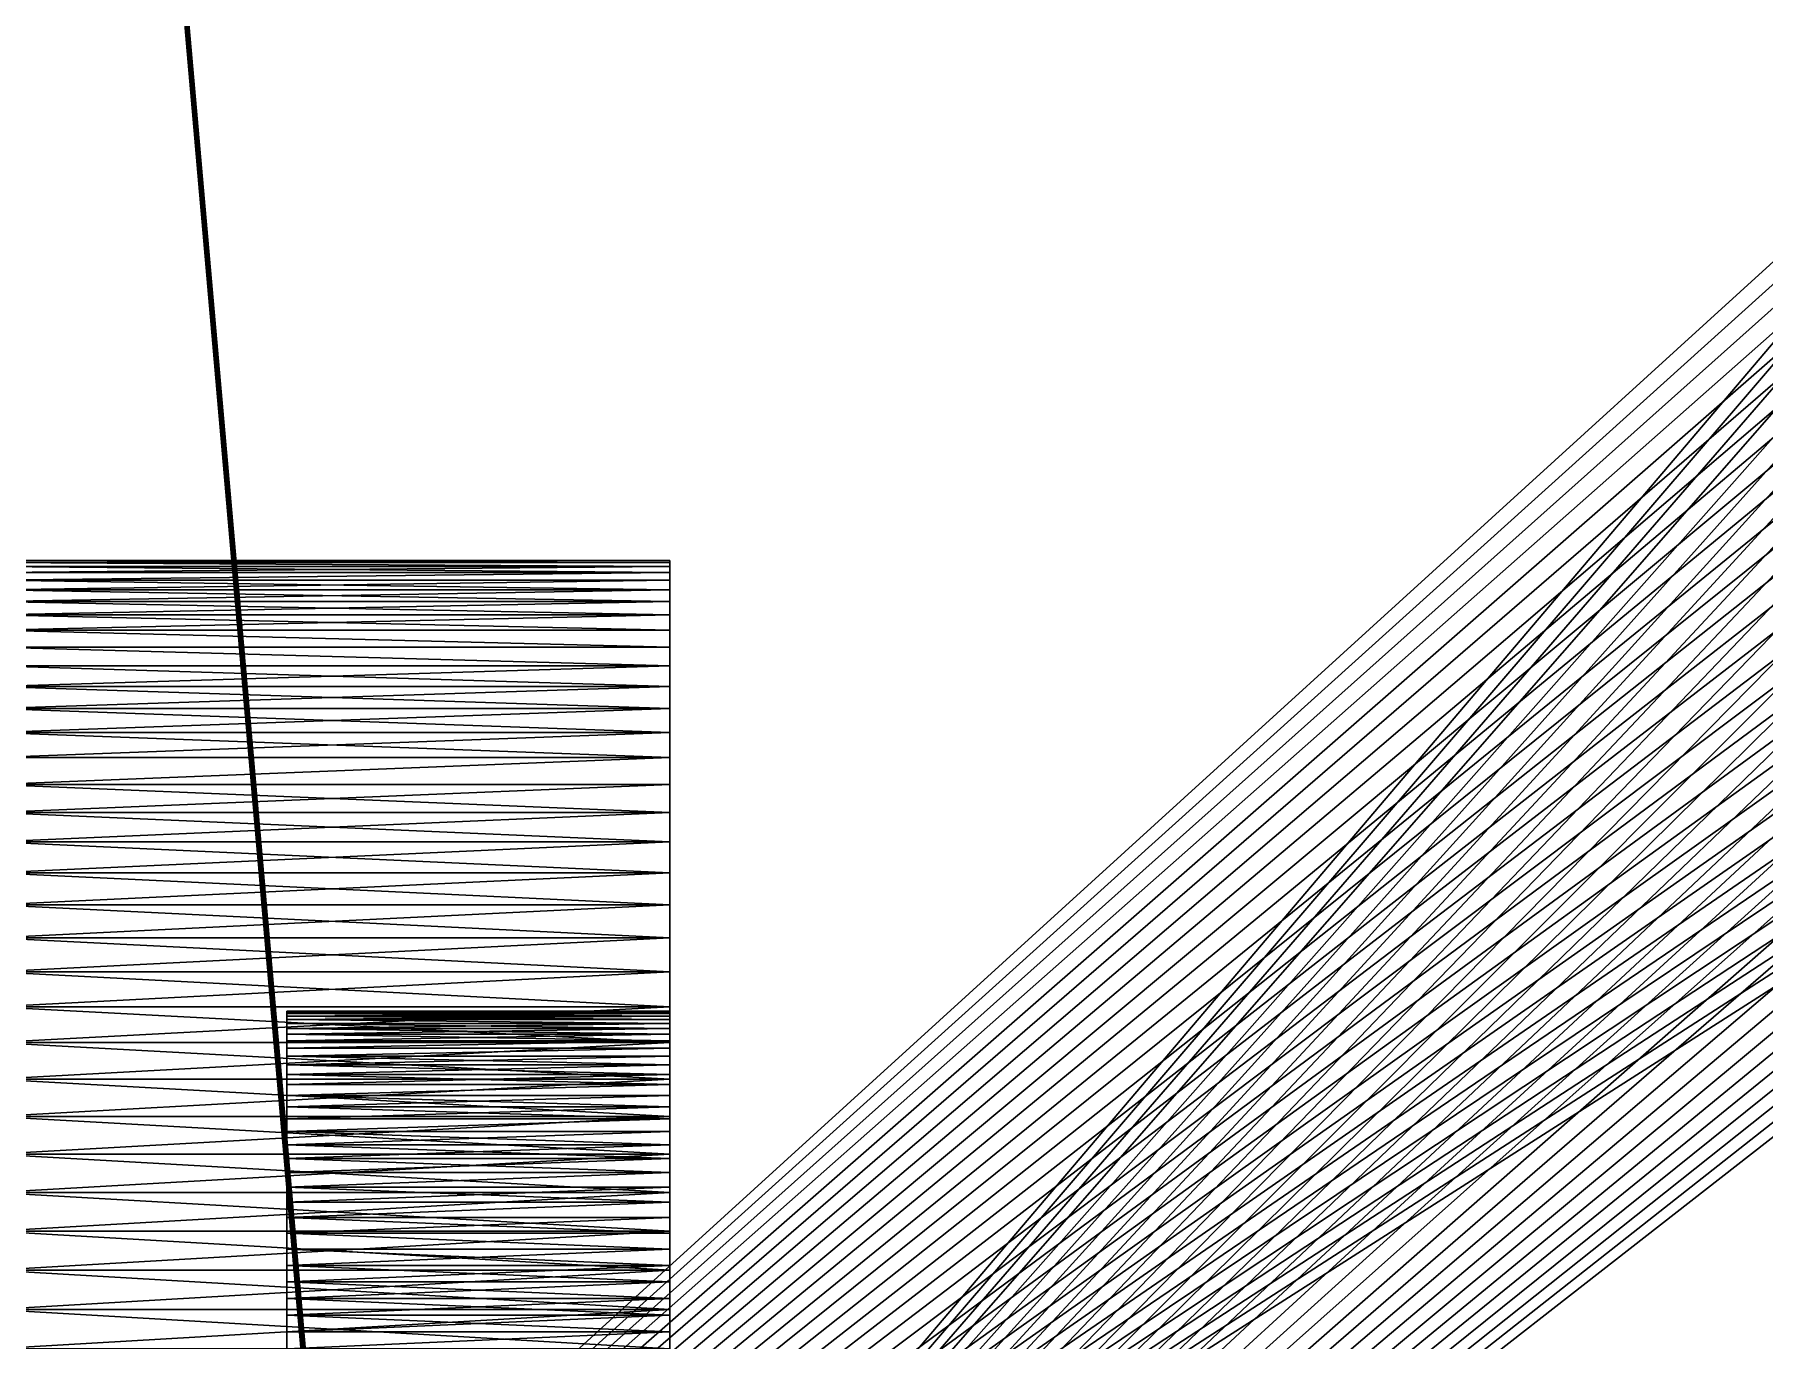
# Model space of a CAD drawing. Header units: millimetres. Extents: x 0 to 520, y -2 to 382.
# Drawn here: x 24.18 to 31.86, y 304.04 to 309.83 of the extents above; entities that cross this region are included whole.
import ezdxf

# ---------------------------------------------------------------- set-up
doc = ezdxf.new("R2010")
doc.units = ezdxf.units.MM

msp = doc.modelspace()

# ---------------------------------------------------------------- linework, layer by layer
at = {"layer": 'BRASS', "color": 52}
for points in [[(509.2, 369.2, 103), (10.8, 369.2, 103), (10.8, 10.8, 103)], [(509.2, 369.2, 103), (10.8, 10.8, 103), (509.2, 10.8, 103)], [(35.3827, 190.3269, 86), (20.5, 359.5, 86), (35.3827, 309.6731, 86)], [(35.3684, 190.2459, 86), (20.5, 359.5, 86), (35.3827, 190.3269, 86)], [(35.3582, 190.1643, 86), (20.5, 359.5, 86), (35.3684, 190.2459, 86)], [(35.3521, 190.0822, 86), (20.5, 359.5, 86), (35.3582, 190.1643, 86)], [(35.3684, 309.7541, 86), (20.5, 359.5, 86), (35.3582, 309.8357, 86)], [(35.3827, 309.6731, 86), (20.5, 359.5, 86), (35.3684, 309.7541, 86)], [(20.5, 20.5, 86), (20.5, 359.5, 86), (35.35, 190, 86)], [(35.35, 190, 86), (20.5, 359.5, 86), (35.3521, 190.0822, 86)]]:
    msp.add_3dface(points, dxfattribs=at)
at = {"layer": 'STEEL', "color": 8}
for points in [[(33.2507, 310.0561, 86), (20, 322, 86), (20, 298, 86)], [(23, 298, 83), (23, 322, 83), (33.2507, 310.0561, 83)], [(33.2507, 310.0561, 86), (20, 298, 86), (33.2507, 309.9439, 86)], [(23, 298, 83), (33.2507, 310.0561, 83), (33.2507, 309.9439, 83)], [(33.2507, 309.9439, 86), (20, 298, 86), (33.2563, 309.8319, 86)], [(23, 298, 83), (33.2507, 309.9439, 83), (33.2563, 309.8319, 83)], [(33.2563, 309.8319, 86), (20, 298, 86), (33.2675, 309.7202, 86)], [(23, 298, 83), (33.2563, 309.8319, 83), (33.2675, 309.7202, 83)], [(33.2675, 309.7202, 86), (20, 298, 86), (33.2842, 309.6093, 86)], [(23, 298, 83), (33.2675, 309.7202, 83), (33.2842, 309.6093, 83)], [(33.2842, 309.6093, 86), (20, 298, 86), (33.3064, 309.4993, 86)], [(23, 298, 83), (33.2842, 309.6093, 83), (33.3064, 309.4993, 83)], [(33.3064, 309.4993, 86), (20, 298, 86), (33.3341, 309.3906, 86)], [(23, 298, 83), (33.3064, 309.4993, 83), (33.3341, 309.3906, 83)], [(33.3341, 309.3906, 86), (20, 298, 86), (33.3672, 309.2834, 86)], [(23, 298, 83), (33.3341, 309.3906, 83), (33.3672, 309.2834, 83)], [(33.3672, 309.2834, 86), (20, 298, 86), (33.4055, 309.178, 86)], [(23, 298, 83), (33.3672, 309.2834, 83), (33.4055, 309.178, 83)], [(33.4055, 309.178, 86), (20, 298, 86), (33.4491, 309.0746, 86)], [(23, 298, 83), (33.4055, 309.178, 83), (33.4491, 309.0746, 83)], [(33.4491, 309.0746, 86), (20, 298, 86), (33.4978, 308.9735, 86)], [(23, 298, 83), (33.4491, 309.0746, 83), (33.4978, 308.9735, 83)], [(33.4978, 308.9735, 86), (20, 298, 86), (33.5514, 308.875, 86)], [(23, 298, 83), (33.4978, 308.9735, 83), (33.5514, 308.875, 83)], [(33.5514, 308.875, 86), (20, 298, 86), (33.6099, 308.7793, 86)], [(23, 298, 83), (33.5514, 308.875, 83), (33.6099, 308.7793, 83)], [(33.6099, 308.7793, 86), (20, 298, 86), (33.6731, 308.6866, 86)], [(23, 298, 83), (33.6099, 308.7793, 83), (33.6731, 308.6866, 83)], [(33.6731, 308.6866, 86), (20, 298, 86), (33.7409, 308.5971, 86)], [(23, 298, 83), (33.6731, 308.6866, 83), (33.7409, 308.5971, 83)], [(33.7409, 308.5971, 86), (20, 298, 86), (33.813, 308.5112, 86)], [(23, 298, 83), (33.7409, 308.5971, 83), (33.813, 308.5112, 83)], [(33.813, 308.5112, 86), (20, 298, 86), (33.8893, 308.429, 86)], [(23, 298, 83), (33.813, 308.5112, 83), (33.8893, 308.429, 83)], [(33.9696, 308.3506, 86), (33.8893, 308.429, 86), (20, 298, 86)], [(33.8893, 308.429, 83), (33.9696, 308.3506, 83), (23, 298, 83)], [(34.0537, 308.2764, 86), (33.9696, 308.3506, 86), (20, 298, 86)], [(33.9696, 308.3506, 83), (34.0537, 308.2764, 83), (23, 298, 83)], [(34.1414, 308.2065, 86), (34.0537, 308.2764, 86), (20, 298, 86)], [(34.2325, 308.141, 86), (34.1414, 308.2065, 86), (20, 298, 86)], [(34.0537, 308.2764, 83), (34.1414, 308.2065, 83), (23, 298, 83)], [(34.1414, 308.2065, 83), (34.2325, 308.141, 83), (23, 298, 83)], [(34.3268, 308.0801, 86), (34.2325, 308.141, 86), (20, 298, 86)], [(34.2325, 308.141, 83), (34.3268, 308.0801, 83), (23, 298, 83)], [(34.4239, 308.024, 86), (34.3268, 308.0801, 86), (20, 298, 86)], [(34.3268, 308.0801, 83), (34.4239, 308.024, 83), (23, 298, 83)], [(34.5238, 307.9728, 86), (34.4239, 308.024, 86), (20, 298, 86)], [(34.4239, 308.024, 83), (34.5238, 307.9728, 83), (23, 298, 83)], [(34.626, 307.9267, 86), (34.5238, 307.9728, 86), (20, 298, 86)], [(34.7305, 307.8857, 86), (34.626, 307.9267, 86), (20, 298, 86)], [(34.5238, 307.9728, 83), (34.626, 307.9267, 83), (23, 298, 83)], [(34.626, 307.9267, 83), (34.7305, 307.8857, 83), (23, 298, 83)], [(34.8368, 307.85, 86), (34.7305, 307.8857, 86), (20, 298, 86)], [(34.9448, 307.8196, 86), (34.8368, 307.85, 86), (20, 298, 86)], [(34.7305, 307.8857, 83), (34.8368, 307.85, 83), (23, 298, 83)], [(34.8368, 307.85, 83), (34.9448, 307.8196, 83), (23, 298, 83)], [(35.0542, 307.7946, 86), (34.9448, 307.8196, 86), (20, 298, 86)], [(35.1647, 307.7751, 86), (35.0542, 307.7946, 86), (20, 298, 86)], [(35.276, 307.7612, 86), (35.1647, 307.7751, 86), (20, 298, 86)], [(48, 298, 86), (35.276, 307.7612, 86), (20, 298, 86)], [(34.9448, 307.8196, 83), (35.0542, 307.7946, 83), (23, 298, 83)], [(35.0542, 307.7946, 83), (35.1647, 307.7751, 83), (23, 298, 83)], [(35.1647, 307.7751, 83), (35.276, 307.7612, 83), (23, 298, 83)], [(35.276, 307.7612, 83), (35.3878, 307.7528, 83), (23, 298, 83)], [(35.3878, 307.7528, 83), (35.5, 307.75, 83), (23, 298, 83)], [(35.5, 307.75, 83), (48, 298, 83), (23, 298, 83)], [(27, 307.4902, 71.7384), (24, 307.4902, 71.7384), (24, 307.4989, 71.9127)], [(27, 307.4989, 71.9127), (27, 307.4902, 71.7384), (24, 307.4989, 71.9127)], [(27, 307.4989, 72.0873), (24, 307.4989, 71.9127), (24, 307.4989, 72.0873)], [(27, 307.4989, 72.0873), (27, 307.4989, 71.9127), (24, 307.4989, 71.9127)], [(27, 307.4902, 72.2616), (24, 307.4989, 72.0873), (24, 307.4902, 72.2616)], [(27, 307.4902, 72.2616), (27, 307.4989, 72.0873), (24, 307.4989, 72.0873)], [(27, 307.4728, 71.5648), (24, 307.4728, 71.5648), (24, 307.4902, 71.7384)], [(27, 307.4902, 71.7384), (27, 307.4728, 71.5648), (24, 307.4902, 71.7384)], [(27, 307.4728, 72.4352), (24, 307.4902, 72.2616), (24, 307.4728, 72.4352)], [(27, 307.4728, 72.4352), (27, 307.4902, 72.2616), (24, 307.4902, 72.2616)], [(27, 307.4728, 71.5648), (24, 307.4468, 71.3922), (24, 307.4728, 71.5648)], [(27, 307.4728, 71.5648), (27, 307.4468, 71.3922), (24, 307.4468, 71.3922)], [(27, 307.4468, 72.6078), (24, 307.4728, 72.4352), (24, 307.4468, 72.6078)], [(27, 307.4468, 72.6078), (27, 307.4728, 72.4352), (24, 307.4728, 72.4352)], [(27, 307.4468, 71.3922), (27, 307.4122, 71.2212), (24, 307.4122, 71.2212)], [(27, 307.4468, 71.3922), (24, 307.4122, 71.2212), (24, 307.4468, 71.3922)], [(27, 307.4468, 72.6078), (24, 307.4468, 72.6078), (24, 307.4122, 72.7788)], [(27, 307.4122, 72.7788), (27, 307.4468, 72.6078), (24, 307.4122, 72.7788)], [(27, 305.4995, 71.9626), (27, 307.4902, 71.7384), (27, 307.4989, 71.9127)], [(27, 305.4995, 71.9626), (27, 307.4989, 71.9127), (27, 307.4989, 72.0873)], [(27, 305.4995, 72.0374), (27, 305.4995, 71.9626), (27, 307.4989, 72.0873)], [(27, 305.4958, 72.1121), (27, 305.4995, 72.0374), (27, 307.4989, 72.0873)], [(27, 305.4958, 72.1121), (27, 307.4989, 72.0873), (27, 307.4902, 72.2616)], [(27, 305.4958, 71.8879), (27, 307.4728, 71.5648), (27, 307.4902, 71.7384)], [(27, 305.4995, 71.9626), (27, 305.4958, 71.8879), (27, 307.4902, 71.7384)], [(27, 305.4884, 72.1865), (27, 305.4958, 72.1121), (27, 307.4902, 72.2616)], [(27, 305.4884, 72.1865), (27, 307.4902, 72.2616), (27, 307.4728, 72.4352)], [(27, 305.4884, 71.8135), (27, 307.4468, 71.3922), (27, 307.4728, 71.5648)], [(27, 305.4958, 71.8879), (27, 305.4884, 71.8135), (27, 307.4728, 71.5648)], [(27, 305.4772, 72.2605), (27, 305.4884, 72.1865), (27, 307.4728, 72.4352)], [(27, 305.4772, 72.2605), (27, 307.4728, 72.4352), (27, 307.4468, 72.6078)], [(27, 305.4624, 71.6662), (27, 307.4122, 71.2212), (27, 307.4468, 71.3922)], [(27, 305.4772, 71.7395), (27, 305.4624, 71.6662), (27, 307.4468, 71.3922)], [(27, 305.4884, 71.8135), (27, 305.4772, 71.7395), (27, 307.4468, 71.3922)], [(27, 305.4624, 72.3338), (27, 305.4772, 72.2605), (27, 307.4468, 72.6078)], [(27, 305.4624, 72.3338), (27, 307.4468, 72.6078), (27, 307.4122, 72.7788)], [(27, 307.4122, 71.2212), (27, 307.3692, 71.0521), (24, 307.3692, 71.0521)], [(27, 307.4122, 71.2212), (24, 307.3692, 71.0521), (24, 307.4122, 71.2212)], [(27, 307.3692, 72.9479), (24, 307.4122, 72.7788), (24, 307.3692, 72.9479)], [(27, 307.3692, 72.9479), (27, 307.4122, 72.7788), (24, 307.4122, 72.7788)], [(27, 307.3692, 71.0521), (27, 307.3177, 70.8853), (24, 307.3177, 70.8853)], [(27, 307.3692, 71.0521), (24, 307.3177, 70.8853), (24, 307.3692, 71.0521)], [(27, 307.3177, 73.1147), (24, 307.3692, 72.9479), (24, 307.3177, 73.1147)], [(27, 307.3177, 73.1147), (27, 307.3692, 72.9479), (24, 307.3692, 72.9479)], [(27, 305.4624, 71.6662), (27, 307.3692, 71.0521), (27, 307.4122, 71.2212)], [(27, 305.4439, 72.4063), (27, 305.4624, 72.3338), (27, 307.4122, 72.7788)], [(27, 305.4439, 72.4063), (27, 307.4122, 72.7788), (27, 307.3692, 72.9479)], [(27, 305.4439, 71.5937), (27, 307.3177, 70.8853), (27, 307.3692, 71.0521)], [(27, 305.4624, 71.6662), (27, 305.4439, 71.5937), (27, 307.3692, 71.0521)], [(27, 305.4219, 72.4777), (27, 307.3692, 72.9479), (27, 307.3177, 73.1147)], [(27, 305.4219, 72.4777), (27, 305.4439, 72.4063), (27, 307.3692, 72.9479)], [(27, 307.3177, 70.8853), (27, 307.2581, 70.7213), (24, 307.2581, 70.7213)], [(27, 307.3177, 70.8853), (24, 307.2581, 70.7213), (24, 307.3177, 70.8853)], [(27, 307.2581, 73.2787), (24, 307.3177, 73.1147), (24, 307.2581, 73.2787)], [(27, 307.2581, 73.2787), (27, 307.3177, 73.1147), (24, 307.3177, 73.1147)], [(27, 305.3963, 71.452), (27, 307.2581, 70.7213), (27, 307.3177, 70.8853)], [(27, 305.4219, 71.5223), (27, 305.3963, 71.452), (27, 307.3177, 70.8853)], [(27, 305.4439, 71.5937), (27, 305.4219, 71.5223), (27, 307.3177, 70.8853)], [(27, 305.3963, 72.548), (27, 307.3177, 73.1147), (27, 307.2581, 73.2787)], [(27, 305.3963, 72.548), (27, 305.4219, 72.4777), (27, 307.3177, 73.1147)], [(27, 307.2581, 70.7213), (24, 307.1903, 70.5605), (24, 307.2581, 70.7213)], [(27, 307.2581, 70.7213), (27, 307.1903, 70.5605), (24, 307.1903, 70.5605)], [(27, 307.1903, 73.4395), (24, 307.2581, 73.2787), (24, 307.1903, 73.4395)], [(27, 307.1903, 73.4395), (27, 307.2581, 73.2787), (24, 307.2581, 73.2787)], [(27, 305.3673, 71.3831), (27, 307.1903, 70.5605), (27, 307.2581, 70.7213)], [(27, 305.3963, 71.452), (27, 305.3673, 71.3831), (27, 307.2581, 70.7213)], [(27, 305.3673, 72.6169), (27, 307.2581, 73.2787), (27, 307.1903, 73.4395)], [(27, 305.3673, 72.6169), (27, 305.3963, 72.548), (27, 307.2581, 73.2787)], [(27, 307.1146, 70.4033), (24, 307.1146, 70.4033), (24, 307.1903, 70.5605)], [(27, 307.1903, 70.5605), (27, 307.1146, 70.4033), (24, 307.1903, 70.5605)], [(27, 307.1146, 73.5967), (24, 307.1903, 73.4395), (24, 307.1146, 73.5967)], [(27, 307.1146, 73.5967), (27, 307.1903, 73.4395), (24, 307.1903, 73.4395)], [(27, 305.3348, 71.3157), (27, 307.1146, 70.4033), (27, 307.1903, 70.5605)], [(27, 305.3673, 71.3831), (27, 305.3348, 71.3157), (27, 307.1903, 70.5605)], [(27, 305.3348, 72.6843), (27, 307.1903, 73.4395), (27, 307.1146, 73.5967)], [(27, 305.3348, 72.6843), (27, 305.3673, 72.6169), (27, 307.1903, 73.4395)], [(27, 307.0311, 70.25), (24, 307.0311, 70.25), (24, 307.1146, 70.4033)], [(27, 307.1146, 70.4033), (27, 307.0311, 70.25), (24, 307.1146, 70.4033)], [(27, 307.0311, 73.75), (24, 307.1146, 73.5967), (24, 307.0311, 73.75)], [(27, 307.0311, 73.75), (27, 307.1146, 73.5967), (24, 307.1146, 73.5967)], [(27, 305.3348, 71.3157), (27, 307.0311, 70.25), (27, 307.1146, 70.4033)], [(27, 305.299, 72.75), (27, 307.1146, 73.5967), (27, 307.0311, 73.75)], [(27, 305.299, 72.75), (27, 305.3348, 72.6843), (27, 307.1146, 73.5967)], [(27, 307.0311, 70.25), (24, 306.9401, 70.1011), (24, 307.0311, 70.25)], [(27, 307.0311, 70.25), (27, 306.9401, 70.1011), (24, 306.9401, 70.1011)], [(27, 306.9401, 73.8989), (24, 307.0311, 73.75), (24, 306.9401, 73.8989)], [(27, 306.9401, 73.8989), (27, 307.0311, 73.75), (24, 307.0311, 73.75)], [(27, 305.26, 71.1862), (27, 306.9401, 70.1011), (27, 307.0311, 70.25)], [(27, 305.299, 71.25), (27, 305.26, 71.1862), (27, 307.0311, 70.25)], [(27, 305.3348, 71.3157), (27, 305.299, 71.25), (27, 307.0311, 70.25)], [(27, 305.26, 72.8138), (27, 307.0311, 73.75), (27, 306.9401, 73.8989)], [(27, 305.26, 72.8138), (27, 305.299, 72.75), (27, 307.0311, 73.75)], [(27, 306.9401, 70.1011), (24, 306.8418, 69.9569), (24, 306.9401, 70.1011)], [(27, 306.9401, 70.1011), (27, 306.8418, 69.9569), (24, 306.8418, 69.9569)], [(27, 306.8418, 74.0431), (24, 306.9401, 73.8989), (24, 306.8418, 74.0431)], [(27, 306.8418, 74.0431), (27, 306.9401, 73.8989), (24, 306.9401, 73.8989)], [(27, 305.26, 71.1862), (27, 306.8418, 69.9569), (27, 306.9401, 70.1011)], [(27, 305.2179, 72.8756), (27, 306.9401, 73.8989), (27, 306.8418, 74.0431)], [(27, 305.2179, 72.8756), (27, 305.26, 72.8138), (27, 306.9401, 73.8989)], [(27, 306.7364, 69.8178), (24, 306.7364, 69.8178), (24, 306.8418, 69.9569)], [(27, 306.8418, 69.9569), (27, 306.7364, 69.8178), (24, 306.8418, 69.9569)], [(27, 306.8418, 74.0431), (24, 306.8418, 74.0431), (24, 306.7364, 74.1822)], [(27, 306.7364, 74.1822), (27, 306.8418, 74.0431), (24, 306.7364, 74.1822)], [(27, 305.1727, 71.0648), (27, 306.7364, 69.8178), (27, 306.8418, 69.9569)], [(27, 305.2179, 71.1244), (27, 305.1727, 71.0648), (27, 306.8418, 69.9569)], [(27, 305.26, 71.1862), (27, 305.2179, 71.1244), (27, 306.8418, 69.9569)], [(27, 305.1727, 72.9352), (27, 306.8418, 74.0431), (27, 306.7364, 74.1822)], [(27, 305.1727, 72.9352), (27, 305.2179, 72.8756), (27, 306.8418, 74.0431)], [(27, 306.7364, 69.8178), (24, 306.6242, 69.6841), (24, 306.7364, 69.8178)], [(27, 306.7364, 69.8178), (27, 306.6242, 69.6841), (24, 306.6242, 69.6841)], [(27, 306.6242, 74.3159), (24, 306.7364, 74.1822), (24, 306.6242, 74.3159)], [(27, 306.6242, 74.3159), (27, 306.7364, 74.1822), (24, 306.7364, 74.1822)], [(27, 305.1727, 71.0648), (27, 306.6242, 69.6841), (27, 306.7364, 69.8178)], [(27, 305.1247, 72.9925), (27, 306.7364, 74.1822), (27, 306.6242, 74.3159)], [(27, 305.1247, 72.9925), (27, 305.1727, 72.9352), (27, 306.7364, 74.1822)], [(27, 306.6242, 69.6841), (24, 306.5055, 69.5562), (24, 306.6242, 69.6841)], [(27, 306.6242, 69.6841), (27, 306.5055, 69.5562), (24, 306.5055, 69.5562)], [(27, 306.6242, 74.3159), (24, 306.6242, 74.3159), (24, 306.5055, 74.4438)], [(27, 306.5055, 74.4438), (27, 306.6242, 74.3159), (24, 306.5055, 74.4438)], [(27, 305.0738, 70.9526), (27, 306.5055, 69.5562), (27, 306.6242, 69.6841)], [(27, 305.1247, 71.0075), (27, 305.0738, 70.9526), (27, 306.6242, 69.6841)], [(27, 305.1727, 71.0648), (27, 305.1247, 71.0075), (27, 306.6242, 69.6841)], [(27, 305.0738, 73.0474), (27, 306.6242, 74.3159), (27, 306.5055, 74.4438)], [(27, 305.0738, 73.0474), (27, 305.1247, 72.9925), (27, 306.6242, 74.3159)], [(27, 306.5055, 69.5562), (24, 306.3806, 69.4343), (24, 306.5055, 69.5562)], [(27, 306.5055, 69.5562), (27, 306.3806, 69.4343), (24, 306.3806, 69.4343)], [(27, 306.3806, 74.5657), (24, 306.5055, 74.4438), (24, 306.3806, 74.5657)], [(27, 306.3806, 74.5657), (27, 306.5055, 74.4438), (24, 306.5055, 74.4438)], [(27, 305.0203, 70.9004), (27, 306.5055, 69.5562), (27, 305.0738, 70.9526)], [(27, 305.0203, 70.9004), (27, 306.3806, 69.4343), (27, 306.5055, 69.5562)], [(27, 305.0203, 73.0996), (27, 305.0738, 73.0474), (27, 306.5055, 74.4438)], [(27, 306.3806, 74.5657), (27, 305.0203, 73.0996), (27, 306.5055, 74.4438)], [(27, 306.3806, 69.4343), (24, 306.2498, 69.3188), (24, 306.3806, 69.4343)], [(27, 306.3806, 69.4343), (27, 306.2498, 69.3188), (24, 306.2498, 69.3188)], [(27, 306.2498, 74.6812), (27, 306.3806, 74.5657), (24, 306.3806, 74.5657)], [(27, 306.2498, 74.6812), (24, 306.3806, 74.5657), (24, 306.2498, 74.6812)], [(27, 304.9642, 70.8509), (27, 306.3806, 69.4343), (27, 305.0203, 70.9004)], [(27, 304.9642, 70.8509), (27, 306.2498, 69.3188), (27, 306.3806, 69.4343)], [(27, 306.3806, 74.5657), (27, 304.9642, 73.1491), (27, 305.0203, 73.0996)], [(27, 306.2498, 74.6812), (27, 304.9642, 73.1491), (27, 306.3806, 74.5657)], [(27, 306.2498, 69.3188), (24, 306.1133, 69.21), (24, 306.2498, 69.3188)], [(27, 306.2498, 69.3188), (27, 306.1133, 69.21), (24, 306.1133, 69.21)], [(27, 306.1133, 74.79), (27, 306.2498, 74.6812), (24, 306.2498, 74.6812)], [(27, 306.1133, 74.79), (24, 306.2498, 74.6812), (24, 306.1133, 74.79)], [(27, 304.9057, 70.8043), (27, 306.2498, 69.3188), (27, 304.9642, 70.8509)], [(27, 304.9057, 70.8043), (27, 306.1133, 69.21), (27, 306.2498, 69.3188)], [(27, 306.1133, 74.79), (27, 304.9642, 73.1491), (27, 306.2498, 74.6812)], [(27, 306.1133, 69.21), (24, 305.9716, 69.1082), (24, 306.1133, 69.21)], [(27, 306.1133, 69.21), (27, 305.9716, 69.1082), (24, 305.9716, 69.1082)], [(27, 305.9716, 74.8918), (27, 306.1133, 74.79), (24, 306.1133, 74.79)], [(27, 305.9716, 74.8918), (24, 306.1133, 74.79), (24, 305.9716, 74.8918)], [(27, 304.845, 70.7606), (27, 306.1133, 69.21), (27, 304.9057, 70.8043)], [(27, 304.845, 70.7606), (27, 305.9716, 69.1082), (27, 306.1133, 69.21)], [(27, 306.1133, 74.79), (27, 304.9057, 73.1957), (27, 304.9642, 73.1491)], [(27, 306.1133, 74.79), (27, 304.845, 73.2394), (27, 304.9057, 73.1957)], [(27, 305.9716, 74.8918), (27, 304.845, 73.2394), (27, 306.1133, 74.79)], [(27, 305.9716, 69.1082), (24, 305.825, 69.0135), (24, 305.9716, 69.1082)], [(27, 305.9716, 69.1082), (27, 305.825, 69.0135), (24, 305.825, 69.0135)], [(27, 305.825, 74.9865), (27, 305.9716, 74.8918), (24, 305.9716, 74.8918)], [(27, 305.825, 74.9865), (24, 305.9716, 74.8918), (24, 305.825, 74.9865)], [(27, 304.7822, 70.7201), (27, 305.9716, 69.1082), (27, 304.845, 70.7606)], [(27, 304.7822, 70.7201), (27, 305.825, 69.0135), (27, 305.9716, 69.1082)], [(27, 305.825, 74.9865), (27, 304.845, 73.2394), (27, 305.9716, 74.8918)], [(27, 305.825, 69.0135), (27, 305.6739, 68.9262), (24, 305.6739, 68.9262)], [(27, 305.825, 69.0135), (24, 305.6739, 68.9262), (24, 305.825, 69.0135)], [(27, 305.6739, 75.0738), (27, 305.825, 74.9865), (24, 305.825, 74.9865)], [(27, 305.6739, 75.0738), (24, 305.825, 74.9865), (24, 305.6739, 75.0738)], [(27, 304.7174, 70.6827), (27, 305.825, 69.0135), (27, 304.7822, 70.7201)], [(27, 304.7174, 70.6827), (27, 305.6739, 68.9262), (27, 305.825, 69.0135)], [(27, 305.825, 74.9865), (27, 304.7822, 73.2799), (27, 304.845, 73.2394)], [(27, 305.6739, 75.0738), (27, 304.7822, 73.2799), (27, 305.825, 74.9865)], [(27, 305.6739, 68.9262), (27, 305.5186, 68.8466), (24, 305.5186, 68.8466)], [(27, 305.6739, 68.9262), (24, 305.5186, 68.8466), (24, 305.6739, 68.9262)], [(27, 305.5186, 75.1534), (27, 305.6739, 75.0738), (24, 305.6739, 75.0738)], [(27, 305.5186, 75.1534), (24, 305.6739, 75.0738), (24, 305.5186, 75.1534)], [(27, 304.6508, 70.6485), (27, 305.6739, 68.9262), (27, 304.7174, 70.6827)], [(27, 304.6508, 70.6485), (27, 305.5186, 68.8466), (27, 305.6739, 68.9262)], [(27, 305.6739, 75.0738), (27, 304.7174, 73.3173), (27, 304.7822, 73.2799)], [(27, 305.5186, 75.1534), (27, 304.7174, 73.3173), (27, 305.6739, 75.0738)], [(27, 305.5186, 68.8466), (27, 305.3595, 68.7748), (24, 305.3595, 68.7748)], [(27, 305.5186, 68.8466), (24, 305.3595, 68.7748), (24, 305.5186, 68.8466)], [(27, 305.3595, 75.2252), (27, 305.5186, 75.1534), (24, 305.5186, 75.1534)], [(27, 305.3595, 75.2252), (24, 305.5186, 75.1534), (24, 305.3595, 75.2252)], [(27, 304.5827, 70.6178), (27, 305.3595, 68.7748), (27, 305.5186, 68.8466)], [(27, 304.5827, 70.6178), (27, 305.5186, 68.8466), (27, 304.6508, 70.6485)], [(27, 305.5186, 75.1534), (27, 304.6508, 73.3515), (27, 304.7174, 73.3173)], [(27, 305.3595, 75.2252), (27, 304.6508, 73.3515), (27, 305.5186, 75.1534)], [(25.3, 305.4958, 71.8879), (27, 305.4995, 71.9626), (25.3, 305.4995, 71.9626)], [(27, 305.4958, 71.8879), (27, 305.4995, 71.9626), (25.3, 305.4958, 71.8879)], [(25.3, 305.4995, 71.9626), (27, 305.4995, 72.0374), (25.3, 305.4995, 72.0374)], [(27, 305.4995, 71.9626), (27, 305.4995, 72.0374), (25.3, 305.4995, 71.9626)], [(25.3, 305.4995, 72.0374), (27, 305.4958, 72.1121), (25.3, 305.4958, 72.1121)], [(27, 305.4995, 72.0374), (27, 305.4958, 72.1121), (25.3, 305.4995, 72.0374)], [(25.3, 305.4995, 72.0374), (25.3, 305.4958, 71.8879), (25.3, 305.4995, 71.9626)], [(25.3, 305.4884, 72.1865), (25.3, 305.4995, 72.0374), (25.3, 305.4958, 72.1121)], [(25.3, 305.1727, 72.9352), (25.3, 305.4995, 72.0374), (25.3, 305.4884, 72.1865)], [(25.3, 305.0203, 73.0996), (25.3, 305.4995, 72.0374), (25.3, 305.1727, 72.9352)], [(25.3, 304.9057, 73.1957), (25.3, 305.4995, 72.0374), (25.3, 305.0203, 73.0996)], [(25.3, 304.9057, 73.1957), (25.3, 305.4958, 71.8879), (25.3, 305.4995, 72.0374)], [(25.3, 305.4884, 71.8135), (27, 305.4958, 71.8879), (25.3, 305.4958, 71.8879)], [(27, 305.4884, 71.8135), (27, 305.4958, 71.8879), (25.3, 305.4884, 71.8135)], [(25.3, 305.4958, 72.1121), (27, 305.4884, 72.1865), (25.3, 305.4884, 72.1865)], [(27, 305.4958, 72.1121), (27, 305.4884, 72.1865), (25.3, 305.4958, 72.1121)], [(25.3, 304.9057, 73.1957), (25.3, 305.4884, 71.8135), (25.3, 305.4958, 71.8879)], [(25.3, 305.4772, 71.7395), (27, 305.4884, 71.8135), (25.3, 305.4884, 71.8135)], [(27, 305.4772, 71.7395), (27, 305.4884, 71.8135), (25.3, 305.4772, 71.7395)], [(25.3, 305.4884, 72.1865), (27, 305.4772, 72.2605), (25.3, 305.4772, 72.2605)], [(27, 305.4884, 72.1865), (27, 305.4772, 72.2605), (25.3, 305.4884, 72.1865)], [(25.3, 305.4884, 71.8135), (25.3, 305.4439, 71.5937), (25.3, 305.4772, 71.7395)], [(25.3, 305.4884, 71.8135), (25.3, 305.4219, 71.5223), (25.3, 305.4439, 71.5937)], [(25.3, 305.4219, 72.4777), (25.3, 305.4884, 72.1865), (25.3, 305.4772, 72.2605)], [(25.3, 305.1727, 72.9352), (25.3, 305.4884, 72.1865), (25.3, 305.4219, 72.4777)], [(25.3, 304.845, 73.2394), (25.3, 305.4884, 71.8135), (25.3, 304.9057, 73.1957)], [(25.3, 304.845, 73.2394), (25.3, 305.4219, 71.5223), (25.3, 305.4884, 71.8135)], [(27, 305.4624, 71.6662), (27, 305.4772, 71.7395), (25.3, 305.4624, 71.6662)], [(25.3, 305.4624, 71.6662), (27, 305.4772, 71.7395), (25.3, 305.4772, 71.7395)], [(25.3, 305.4772, 72.2605), (27, 305.4624, 72.3338), (25.3, 305.4624, 72.3338)], [(27, 305.4772, 72.2605), (27, 305.4624, 72.3338), (25.3, 305.4772, 72.2605)], [(25.3, 305.4772, 71.7395), (25.3, 305.4439, 71.5937), (25.3, 305.4624, 71.6662)], [(25.3, 305.4219, 72.4777), (25.3, 305.4772, 72.2605), (25.3, 305.4624, 72.3338)], [(25.3, 305.4439, 71.5937), (27, 305.4439, 71.5937), (25.3, 305.4624, 71.6662)], [(27, 305.4439, 71.5937), (27, 305.4624, 71.6662), (25.3, 305.4624, 71.6662)], [(25.3, 305.4624, 72.3338), (27, 305.4439, 72.4063), (25.3, 305.4439, 72.4063)], [(27, 305.4624, 72.3338), (27, 305.4439, 72.4063), (25.3, 305.4624, 72.3338)], [(25.3, 305.4219, 72.4777), (25.3, 305.4624, 72.3338), (25.3, 305.4439, 72.4063)], [(27, 305.4219, 71.5223), (27, 305.4439, 71.5937), (25.3, 305.4219, 71.5223)], [(25.3, 305.4219, 71.5223), (27, 305.4439, 71.5937), (25.3, 305.4439, 71.5937)], [(25.3, 305.4439, 72.4063), (27, 305.4219, 72.4777), (25.3, 305.4219, 72.4777)], [(27, 305.4439, 72.4063), (27, 305.4219, 72.4777), (25.3, 305.4439, 72.4063)], [(25.3, 305.3963, 71.452), (27, 305.3963, 71.452), (25.3, 305.4219, 71.5223)], [(27, 305.3963, 71.452), (27, 305.4219, 71.5223), (25.3, 305.4219, 71.5223)], [(25.3, 305.4219, 72.4777), (27, 305.4219, 72.4777), (25.3, 305.3963, 72.548)], [(27, 305.4219, 72.4777), (27, 305.3963, 72.548), (25.3, 305.3963, 72.548)], [(25.3, 305.4219, 71.5223), (25.3, 305.3348, 71.3157), (25.3, 305.3963, 71.452)], [(25.3, 305.3673, 72.6169), (25.3, 305.4219, 72.4777), (25.3, 305.3963, 72.548)], [(25.3, 305.26, 72.8138), (25.3, 305.4219, 72.4777), (25.3, 305.3673, 72.6169)], [(25.3, 305.2179, 72.8756), (25.3, 305.4219, 72.4777), (25.3, 305.26, 72.8138)], [(25.3, 305.1727, 72.9352), (25.3, 305.4219, 72.4777), (25.3, 305.2179, 72.8756)], [(25.3, 304.845, 73.2394), (25.3, 305.3348, 71.3157), (25.3, 305.4219, 71.5223)], [(25.3, 305.3673, 71.3831), (27, 305.3963, 71.452), (25.3, 305.3963, 71.452)], [(27, 305.3673, 71.3831), (27, 305.3963, 71.452), (25.3, 305.3673, 71.3831)], [(25.3, 305.3963, 72.548), (27, 305.3673, 72.6169), (25.3, 305.3673, 72.6169)], [(27, 305.3963, 72.548), (27, 305.3673, 72.6169), (25.3, 305.3963, 72.548)], [(25.3, 305.3963, 71.452), (25.3, 305.3348, 71.3157), (25.3, 305.3673, 71.3831)], [(25.3, 305.3348, 71.3157), (27, 305.3673, 71.3831), (25.3, 305.3673, 71.3831)], [(27, 305.3348, 71.3157), (27, 305.3673, 71.3831), (25.3, 305.3348, 71.3157)], [(25.3, 305.3673, 72.6169), (27, 305.3673, 72.6169), (25.3, 305.3348, 72.6843)], [(27, 305.3673, 72.6169), (27, 305.3348, 72.6843), (25.3, 305.3348, 72.6843)], [(25.3, 305.26, 72.8138), (25.3, 305.3673, 72.6169), (25.3, 305.3348, 72.6843)], [(27, 305.3595, 68.7748), (27, 305.1971, 68.7111), (24, 305.1971, 68.7111)], [(27, 305.3595, 68.7748), (24, 305.1971, 68.7111), (24, 305.3595, 68.7748)], [(27, 305.1971, 75.2889), (27, 305.3595, 75.2252), (24, 305.3595, 75.2252)], [(27, 305.1971, 75.2889), (24, 305.3595, 75.2252), (24, 305.1971, 75.2889)], [(25.3, 305.299, 71.25), (27, 305.3348, 71.3157), (25.3, 305.3348, 71.3157)], [(27, 305.299, 71.25), (27, 305.3348, 71.3157), (25.3, 305.299, 71.25)], [(25.3, 305.3348, 72.6843), (27, 305.3348, 72.6843), (25.3, 305.299, 72.75)], [(27, 305.3348, 72.6843), (27, 305.299, 72.75), (25.3, 305.299, 72.75)], [(25.3, 305.3348, 71.3157), (25.3, 305.2179, 71.1244), (25.3, 305.26, 71.1862)], [(25.3, 305.3348, 71.3157), (25.3, 305.26, 71.1862), (25.3, 305.299, 71.25)], [(25.3, 305.26, 72.8138), (25.3, 305.3348, 72.6843), (25.3, 305.299, 72.75)], [(25.3, 304.845, 73.2394), (25.3, 305.2179, 71.1244), (25.3, 305.3348, 71.3157)], [(25.3, 305.26, 71.1862), (27, 305.299, 71.25), (25.3, 305.299, 71.25)], [(27, 305.26, 71.1862), (27, 305.299, 71.25), (25.3, 305.26, 71.1862)], [(25.3, 305.299, 72.75), (27, 305.26, 72.8138), (25.3, 305.26, 72.8138)], [(27, 305.299, 72.75), (27, 305.26, 72.8138), (25.3, 305.299, 72.75)], [(27, 304.513, 70.5905), (27, 305.1971, 68.7111), (27, 305.3595, 68.7748)], [(27, 304.513, 70.5905), (27, 305.3595, 68.7748), (27, 304.5827, 70.6178)], [(27, 305.3595, 75.2252), (27, 304.5827, 73.3822), (27, 304.6508, 73.3515)], [(27, 305.1971, 75.2889), (27, 304.5827, 73.3822), (27, 305.3595, 75.2252)], [(25.3, 305.2179, 71.1244), (27, 305.26, 71.1862), (25.3, 305.26, 71.1862)], [(27, 305.2179, 71.1244), (27, 305.26, 71.1862), (25.3, 305.2179, 71.1244)], [(25.3, 305.26, 72.8138), (27, 305.2179, 72.8756), (25.3, 305.2179, 72.8756)], [(27, 305.26, 72.8138), (27, 305.2179, 72.8756), (25.3, 305.26, 72.8138)], [(25.3, 305.1727, 71.0648), (27, 305.1727, 71.0648), (25.3, 305.2179, 71.1244)], [(27, 305.1727, 71.0648), (27, 305.2179, 71.1244), (25.3, 305.2179, 71.1244)], [(25.3, 305.2179, 72.8756), (27, 305.2179, 72.8756), (25.3, 305.1727, 72.9352)], [(27, 305.2179, 72.8756), (27, 305.1727, 72.9352), (25.3, 305.1727, 72.9352)], [(25.3, 305.2179, 71.1244), (25.3, 305.1247, 71.0075), (25.3, 305.1727, 71.0648)], [(25.3, 304.845, 73.2394), (25.3, 305.1247, 71.0075), (25.3, 305.2179, 71.1244)], [(27, 305.1971, 68.7111), (27, 305.0316, 68.6555), (24, 305.0316, 68.6555)], [(27, 305.1971, 68.7111), (24, 305.0316, 68.6555), (24, 305.1971, 68.7111)], [(27, 305.0316, 75.3445), (27, 305.1971, 75.2889), (24, 305.1971, 75.2889)], [(27, 305.0316, 75.3445), (24, 305.1971, 75.2889), (24, 305.0316, 75.3445)], [(25.3, 305.1247, 71.0075), (27, 305.1727, 71.0648), (25.3, 305.1727, 71.0648)], [(27, 305.1247, 71.0075), (27, 305.1727, 71.0648), (25.3, 305.1247, 71.0075)], [(25.3, 305.1727, 72.9352), (27, 305.1727, 72.9352), (25.3, 305.1247, 72.9925)], [(27, 305.1727, 72.9352), (27, 305.1247, 72.9925), (25.3, 305.1247, 72.9925)], [(25.3, 305.0738, 73.0474), (25.3, 305.1727, 72.9352), (25.3, 305.1247, 72.9925)], [(25.3, 305.0203, 73.0996), (25.3, 305.1727, 72.9352), (25.3, 305.0738, 73.0474)], [(27, 304.4421, 70.5666), (27, 305.0316, 68.6555), (27, 305.1971, 68.7111)], [(27, 304.4421, 70.5666), (27, 305.1971, 68.7111), (27, 304.513, 70.5905)], [(27, 305.1971, 75.2889), (27, 304.513, 73.4095), (27, 304.5827, 73.3822)], [(27, 305.0316, 75.3445), (27, 304.513, 73.4095), (27, 305.1971, 75.2889)], [(25.3, 305.0738, 70.9526), (27, 305.1247, 71.0075), (25.3, 305.1247, 71.0075)], [(27, 305.0738, 70.9526), (27, 305.1247, 71.0075), (25.3, 305.0738, 70.9526)], [(25.3, 305.1247, 72.9925), (27, 305.0738, 73.0474), (25.3, 305.0738, 73.0474)], [(27, 305.1247, 72.9925), (27, 305.0738, 73.0474), (25.3, 305.1247, 72.9925)], [(25.3, 304.845, 73.2394), (25.3, 305.0738, 70.9526), (25.3, 305.1247, 71.0075)], [(25.3, 305.0203, 70.9004), (27, 305.0738, 70.9526), (25.3, 305.0738, 70.9526)], [(27, 305.0203, 70.9004), (27, 305.0738, 70.9526), (25.3, 305.0203, 70.9004)], [(25.3, 305.0738, 73.0474), (27, 305.0203, 73.0996), (25.3, 305.0203, 73.0996)], [(27, 305.0738, 73.0474), (27, 305.0203, 73.0996), (25.3, 305.0738, 73.0474)], [(25.3, 304.845, 73.2394), (25.3, 305.0203, 70.9004), (25.3, 305.0738, 70.9526)], [(27, 305.0316, 68.6555), (27, 304.8637, 68.6082), (24, 304.8637, 68.6082)], [(27, 305.0316, 68.6555), (24, 304.8637, 68.6082), (24, 305.0316, 68.6555)], [(27, 304.8637, 75.3918), (27, 305.0316, 75.3445), (24, 305.0316, 75.3445)], [(27, 304.8637, 75.3918), (24, 305.0316, 75.3445), (24, 304.8637, 75.3918)], [(25.3, 304.9642, 70.8509), (27, 305.0203, 70.9004), (25.3, 305.0203, 70.9004)], [(27, 304.9642, 70.8509), (27, 305.0203, 70.9004), (25.3, 304.9642, 70.8509)], [(25.3, 305.0203, 73.0996), (27, 305.0203, 73.0996), (25.3, 304.9642, 73.1491)], [(27, 305.0203, 73.0996), (27, 304.9642, 73.1491), (25.3, 304.9642, 73.1491)], [(25.3, 304.9057, 73.1957), (25.3, 305.0203, 73.0996), (25.3, 304.9642, 73.1491)], [(25.3, 304.6508, 73.3515), (25.3, 305.0203, 70.9004), (25.3, 304.845, 73.2394)], [(25.3, 304.6508, 73.3515), (25.3, 304.9642, 70.8509), (25.3, 305.0203, 70.9004)], [(27, 304.3701, 70.5464), (27, 304.8637, 68.6082), (27, 305.0316, 68.6555)], [(27, 304.3701, 70.5464), (27, 305.0316, 68.6555), (27, 304.4421, 70.5666)], [(27, 305.0316, 75.3445), (27, 304.4421, 73.4334), (27, 304.513, 73.4095)], [(27, 305.0316, 75.3445), (27, 304.3701, 73.4536), (27, 304.4421, 73.4334)], [(27, 304.8637, 75.3918), (27, 304.3701, 73.4536), (27, 305.0316, 75.3445)], [(25.3, 304.9057, 70.8043), (27, 304.9057, 70.8043), (25.3, 304.9642, 70.8509)], [(27, 304.9057, 70.8043), (27, 304.9642, 70.8509), (25.3, 304.9642, 70.8509)], [(25.3, 304.9642, 73.1491), (27, 304.9642, 73.1491), (25.3, 304.9057, 73.1957)], [(27, 304.9642, 73.1491), (27, 304.9057, 73.1957), (25.3, 304.9057, 73.1957)], [(25.3, 304.6508, 73.3515), (25.3, 304.9057, 70.8043), (25.3, 304.9642, 70.8509)], [(25.3, 304.845, 70.7606), (27, 304.9057, 70.8043), (25.3, 304.9057, 70.8043)], [(27, 304.845, 70.7606), (27, 304.9057, 70.8043), (25.3, 304.845, 70.7606)], [(25.3, 304.9057, 73.1957), (27, 304.845, 73.2394), (25.3, 304.845, 73.2394)], [(27, 304.9057, 73.1957), (27, 304.845, 73.2394), (25.3, 304.9057, 73.1957)], [(25.3, 304.6508, 73.3515), (25.3, 304.845, 70.7606), (25.3, 304.9057, 70.8043)], [(27, 304.8637, 68.6082), (27, 304.6935, 68.5694), (24, 304.6935, 68.5694)], [(27, 304.8637, 68.6082), (24, 304.6935, 68.5694), (24, 304.8637, 68.6082)], [(27, 304.6935, 75.4306), (27, 304.8637, 75.3918), (24, 304.8637, 75.3918)], [(27, 304.6935, 75.4306), (24, 304.8637, 75.3918), (24, 304.6935, 75.4306)], [(25.3, 304.7822, 70.7201), (27, 304.845, 70.7606), (25.3, 304.845, 70.7606)], [(27, 304.7822, 70.7201), (27, 304.845, 70.7606), (25.3, 304.7822, 70.7201)], [(27, 304.845, 73.2394), (27, 304.7822, 73.2799), (25.3, 304.845, 73.2394)], [(25.3, 304.845, 73.2394), (27, 304.7822, 73.2799), (25.3, 304.7822, 73.2799)], [(25.3, 304.7174, 73.3173), (25.3, 304.845, 73.2394), (25.3, 304.7822, 73.2799)], [(25.3, 304.6508, 73.3515), (25.3, 304.7822, 70.7201), (25.3, 304.845, 70.7606)], [(25.3, 304.6508, 73.3515), (25.3, 304.845, 73.2394), (25.3, 304.7174, 73.3173)], [(27, 304.2972, 70.5297), (27, 304.8637, 68.6082), (27, 304.3701, 70.5464)], [(27, 304.2972, 70.5297), (27, 304.6935, 68.5694), (27, 304.8637, 68.6082)], [(27, 304.6935, 75.4306), (27, 304.3701, 73.4536), (27, 304.8637, 75.3918)], [(27, 304.7174, 70.6827), (27, 304.7822, 70.7201), (25.3, 304.7174, 70.6827)], [(25.3, 304.7174, 70.6827), (27, 304.7822, 70.7201), (25.3, 304.7822, 70.7201)], [(25.3, 304.7822, 73.2799), (27, 304.7822, 73.2799), (25.3, 304.7174, 73.3173)], [(27, 304.7822, 73.2799), (27, 304.7174, 73.3173), (25.3, 304.7174, 73.3173)], [(25.3, 304.6508, 70.6485), (25.3, 304.7174, 70.6827), (25.3, 304.7822, 70.7201)], [(25.3, 304.6508, 73.3515), (25.3, 304.6508, 70.6485), (25.3, 304.7822, 70.7201)], [(27, 304.6935, 68.5694), (27, 304.5216, 68.5391), (24, 304.5216, 68.5391)], [(27, 304.6935, 68.5694), (24, 304.5216, 68.5391), (24, 304.6935, 68.5694)], [(27, 304.5216, 75.4609), (27, 304.6935, 75.4306), (24, 304.6935, 75.4306)], [(27, 304.5216, 75.4609), (24, 304.6935, 75.4306), (24, 304.5216, 75.4609)], [(27, 304.6508, 70.6485), (27, 304.7174, 70.6827), (25.3, 304.6508, 70.6485)], [(25.3, 304.6508, 70.6485), (27, 304.7174, 70.6827), (25.3, 304.7174, 70.6827)], [(27, 304.7174, 73.3173), (27, 304.6508, 73.3515), (25.3, 304.7174, 73.3173)], [(25.3, 304.7174, 73.3173), (27, 304.6508, 73.3515), (25.3, 304.6508, 73.3515)], [(27, 304.2236, 70.5168), (27, 304.5216, 68.5391), (27, 304.6935, 68.5694)], [(27, 304.2236, 70.5168), (27, 304.6935, 68.5694), (27, 304.2972, 70.5297)], [(27, 304.6935, 75.4306), (27, 304.2972, 73.4703), (27, 304.3701, 73.4536)], [(27, 304.5216, 75.4609), (27, 304.2972, 73.4703), (27, 304.6935, 75.4306)], [(27, 304.5827, 70.6178), (27, 304.6508, 70.6485), (25.3, 304.5827, 70.6178)], [(25.3, 304.5827, 70.6178), (27, 304.6508, 70.6485), (25.3, 304.6508, 70.6485)], [(25.3, 304.6508, 73.3515), (27, 304.6508, 73.3515), (25.3, 304.5827, 73.3822)], [(27, 304.6508, 73.3515), (27, 304.5827, 73.3822), (25.3, 304.5827, 73.3822)], [(25.3, 304.513, 73.4095), (25.3, 304.6508, 73.3515), (25.3, 304.5827, 73.3822)], [(25.3, 304.4421, 73.4334), (25.3, 304.6508, 70.6485), (25.3, 304.6508, 73.3515)], [(25.3, 304.4421, 73.4334), (25.3, 304.5827, 70.6178), (25.3, 304.6508, 70.6485)], [(25.3, 304.4421, 73.4334), (25.3, 304.6508, 73.3515), (25.3, 304.513, 73.4095)], [(27, 304.5216, 68.5391), (27, 304.3485, 68.5174), (24, 304.3485, 68.5174)], [(27, 304.5216, 68.5391), (24, 304.3485, 68.5174), (24, 304.5216, 68.5391)], [(27, 304.3485, 75.4826), (24, 304.5216, 75.4609), (24, 304.3485, 75.4826)], [(27, 304.3485, 75.4826), (27, 304.5216, 75.4609), (24, 304.5216, 75.4609)], [(27, 304.513, 70.5905), (27, 304.5827, 70.6178), (25.3, 304.513, 70.5905)], [(25.3, 304.513, 70.5905), (27, 304.5827, 70.6178), (25.3, 304.5827, 70.6178)], [(27, 304.5827, 73.3822), (27, 304.513, 73.4095), (25.3, 304.5827, 73.3822)], [(25.3, 304.5827, 73.3822), (27, 304.513, 73.4095), (25.3, 304.513, 73.4095)], [(25.3, 304.3701, 70.5464), (25.3, 304.513, 70.5905), (25.3, 304.5827, 70.6178)], [(25.3, 304.2236, 73.4832), (25.3, 304.3701, 70.5464), (25.3, 304.5827, 70.6178)], [(25.3, 304.2236, 73.4832), (25.3, 304.5827, 70.6178), (25.3, 304.4421, 73.4334)], [(27, 304.1494, 70.5075), (27, 304.3485, 68.5174), (27, 304.5216, 68.5391)], [(27, 304.1494, 70.5075), (27, 304.5216, 68.5391), (27, 304.2236, 70.5168)], [(27, 304.5216, 75.4609), (27, 304.2236, 73.4832), (27, 304.2972, 73.4703)], [(27, 304.5216, 75.4609), (27, 304.1494, 73.4925), (27, 304.2236, 73.4832)], [(27, 304.3485, 75.4826), (27, 304.1494, 73.4925), (27, 304.5216, 75.4609)], [(25.3, 304.4421, 70.5666), (27, 304.4421, 70.5666), (25.3, 304.513, 70.5905)], [(27, 304.4421, 70.5666), (27, 304.513, 70.5905), (25.3, 304.513, 70.5905)], [(27, 304.513, 73.4095), (27, 304.4421, 73.4334), (25.3, 304.513, 73.4095)], [(25.3, 304.513, 73.4095), (27, 304.4421, 73.4334), (25.3, 304.4421, 73.4334)], [(25.3, 304.3701, 70.5464), (25.3, 304.4421, 70.5666), (25.3, 304.513, 70.5905)], [(27, 304.3701, 70.5464), (27, 304.4421, 70.5666), (25.3, 304.3701, 70.5464)], [(25.3, 304.3701, 70.5464), (27, 304.4421, 70.5666), (25.3, 304.4421, 70.5666)], [(27, 304.4421, 73.4334), (27, 304.3701, 73.4536), (25.3, 304.4421, 73.4334)], [(25.3, 304.4421, 73.4334), (27, 304.3701, 73.4536), (25.3, 304.3701, 73.4536)], [(25.3, 304.2972, 73.4703), (25.3, 304.4421, 73.4334), (25.3, 304.3701, 73.4536)], [(25.3, 304.2236, 73.4832), (25.3, 304.4421, 73.4334), (25.3, 304.2972, 73.4703)], [(27, 304.2972, 70.5297), (27, 304.3701, 70.5464), (25.3, 304.2972, 70.5297)], [(25.3, 304.2972, 70.5297), (27, 304.3701, 70.5464), (25.3, 304.3701, 70.5464)], [(27, 304.3701, 73.4536), (27, 304.2972, 73.4703), (25.3, 304.3701, 73.4536)], [(25.3, 304.3701, 73.4536), (27, 304.2972, 73.4703), (25.3, 304.2972, 73.4703)], [(25.3, 304.2236, 70.5168), (25.3, 304.2972, 70.5297), (25.3, 304.3701, 70.5464)], [(25.3, 304.0748, 73.4981), (25.3, 304.2236, 70.5168), (25.3, 304.3701, 70.5464)], [(25.3, 304.0748, 73.4981), (25.3, 304.3701, 70.5464), (25.3, 304.2236, 73.4832)], [(27, 304.3485, 68.5174), (27, 304.1745, 68.5044), (24, 304.1745, 68.5044)], [(27, 304.3485, 68.5174), (24, 304.1745, 68.5044), (24, 304.3485, 68.5174)], [(27, 304.1745, 75.4956), (27, 304.3485, 75.4826), (24, 304.3485, 75.4826)], [(27, 304.1745, 75.4956), (24, 304.3485, 75.4826), (24, 304.1745, 75.4956)], [(27, 304.2236, 70.5168), (27, 304.2972, 70.5297), (25.3, 304.2236, 70.5168)], [(25.3, 304.2236, 70.5168), (27, 304.2972, 70.5297), (25.3, 304.2972, 70.5297)], [(27, 304.2972, 73.4703), (27, 304.2236, 73.4832), (25.3, 304.2972, 73.4703)], [(25.3, 304.2972, 73.4703), (27, 304.2236, 73.4832), (25.3, 304.2236, 73.4832)], [(27, 304.0748, 70.5019), (27, 304.3485, 68.5174), (27, 304.1494, 70.5075)], [(27, 304.0748, 70.5019), (27, 304.1745, 68.5044), (27, 304.3485, 68.5174)], [(27, 304.1745, 75.4956), (27, 304.1494, 73.4925), (27, 304.3485, 75.4826)], [(27, 304.1494, 70.5075), (27, 304.2236, 70.5168), (25.3, 304.1494, 70.5075)], [(25.3, 304.1494, 70.5075), (27, 304.2236, 70.5168), (25.3, 304.2236, 70.5168)], [(27, 304.2236, 73.4832), (27, 304.1494, 73.4925), (25.3, 304.2236, 73.4832)], [(25.3, 304.2236, 73.4832), (27, 304.1494, 73.4925), (25.3, 304.1494, 73.4925)], [(25.3, 304.0748, 73.4981), (25.3, 304.2236, 73.4832), (25.3, 304.1494, 73.4925)], [(25.3, 303.8506, 73.4925), (25.3, 304.1494, 70.5075), (25.3, 304.2236, 70.5168)], [(25.3, 303.8506, 73.4925), (25.3, 304.2236, 70.5168), (25.3, 304.0748, 73.4981)], [(27, 304.1745, 68.5044), (27, 304, 68.5), (24, 304, 68.5)], [(27, 304.1745, 68.5044), (24, 304, 68.5), (24, 304.1745, 68.5044)], [(27, 304, 75.5), (24, 304.1745, 75.4956), (24, 304, 75.5)], [(27, 304, 75.5), (27, 304.1745, 75.4956), (24, 304.1745, 75.4956)], [(27, 304.0748, 70.5019), (27, 304.1494, 70.5075), (25.3, 304.0748, 70.5019)], [(25.3, 304.0748, 70.5019), (27, 304.1494, 70.5075), (25.3, 304.1494, 70.5075)], [(25.3, 304.1494, 73.4925), (27, 304.0748, 73.4981), (25.3, 304.0748, 73.4981)], [(27, 304.1494, 73.4925), (27, 304.0748, 73.4981), (25.3, 304.1494, 73.4925)], [(25.3, 303.8506, 73.4925), (25.3, 304.0748, 70.5019), (25.3, 304.1494, 70.5075)], [(27, 304, 70.5), (27, 304.1745, 68.5044), (27, 304.0748, 70.5019)], [(27, 304, 70.5), (27, 304, 68.5), (27, 304.1745, 68.5044)], [(27, 304.1745, 75.4956), (27, 304.0748, 73.4981), (27, 304.1494, 73.4925)], [(27, 304, 75.5), (27, 304.0748, 73.4981), (27, 304.1745, 75.4956)], [(27, 304, 70.5), (27, 304.0748, 70.5019), (25.3, 304, 70.5)], [(25.3, 304, 70.5), (27, 304.0748, 70.5019), (25.3, 304.0748, 70.5019)], [(25.3, 304.0748, 73.4981), (27, 304.0748, 73.4981), (25.3, 304, 73.5)], [(27, 304.0748, 73.4981), (27, 304, 73.5), (25.3, 304, 73.5)], [(25.3, 303.8506, 73.4925), (25.3, 304.0748, 73.4981), (25.3, 304, 73.5)], [(25.3, 303.7764, 73.4832), (25.3, 304.0748, 70.5019), (25.3, 303.8506, 73.4925)], [(25.3, 303.7764, 73.4832), (25.3, 304, 70.5), (25.3, 304.0748, 70.5019)], [(27, 304, 75.5), (27, 304, 73.5), (27, 304.0748, 73.4981)]]:
    msp.add_3dface(points, dxfattribs=at)

doc.saveas('drawing.dxf')
